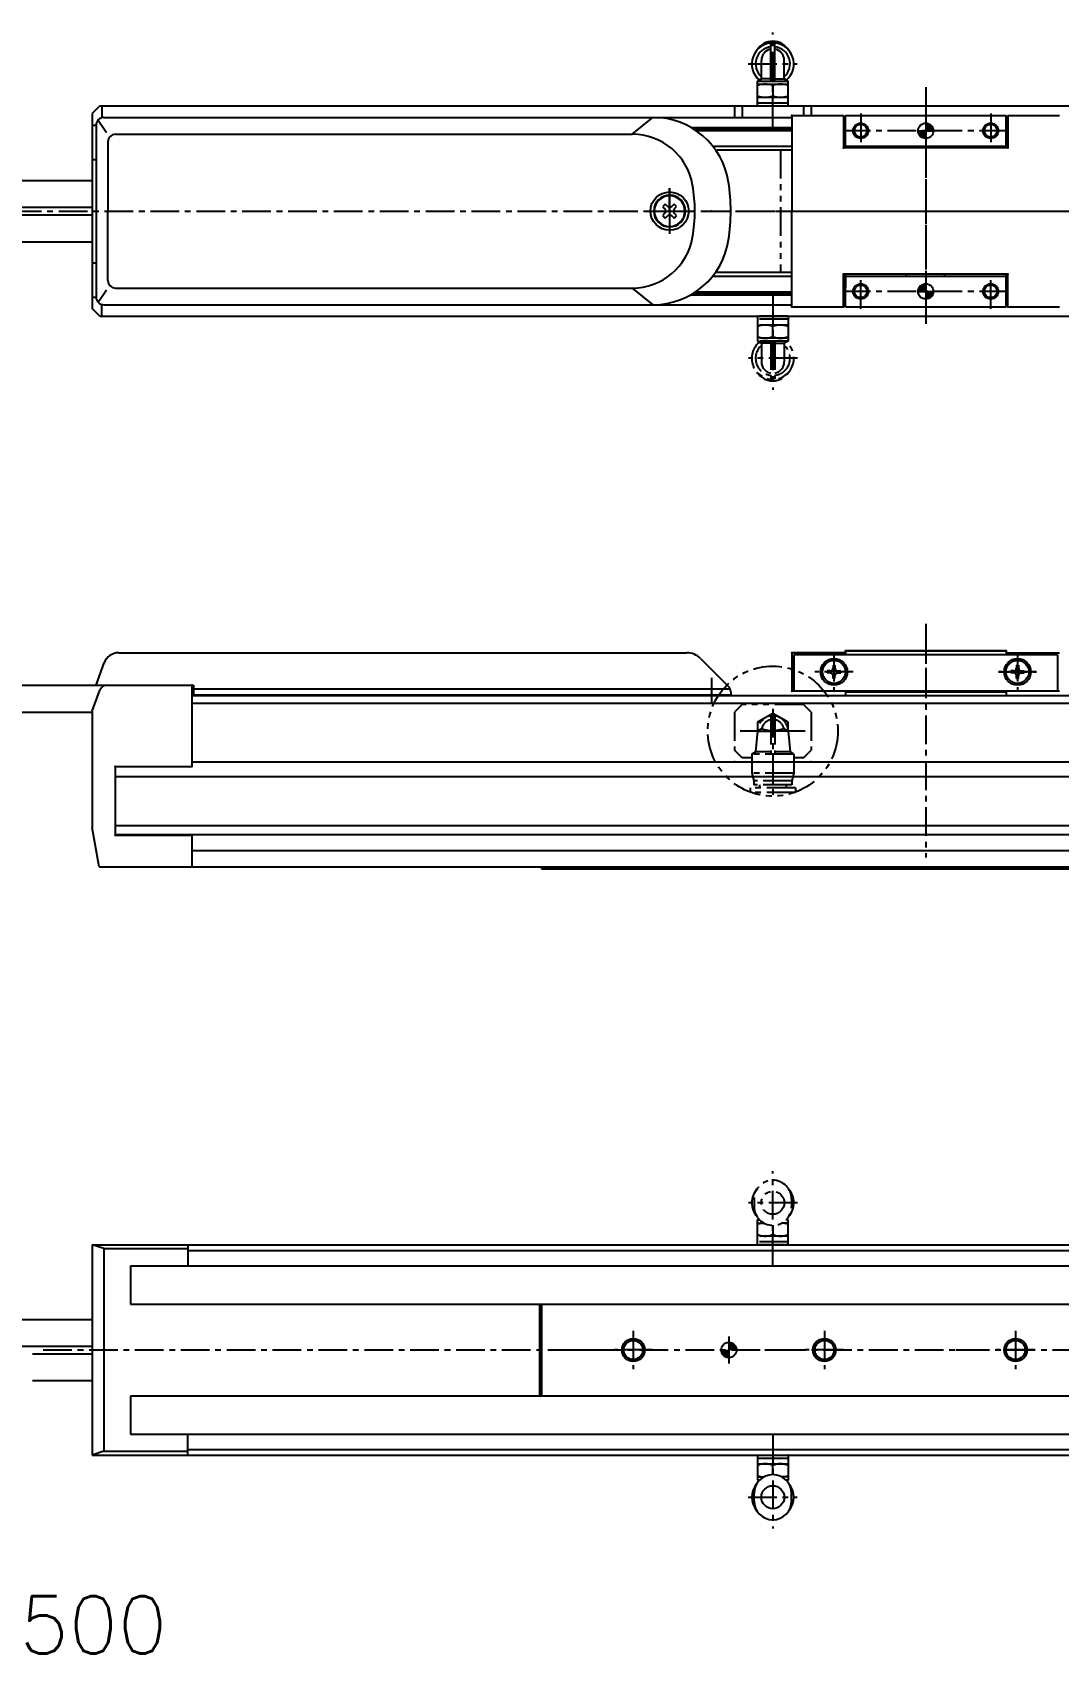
# Model space of a CAD drawing. Extents: x -737 to 214, y 95 to 519.
# Drawn here: x -576.7 to -308.3, y 94.6 to 518.5 of the extents above; entities that cross this region are included whole.
import ezdxf

# ---------------------------------------------------------------- set-up
doc = ezdxf.new("R2010")
doc.units = 0
for name, pattern in [('CENTER', [12, 7.5, -1.5, 1.5, -1.5]), ('CONTINOUS', [0]), ('PHANTOM', [15, 7.5, -1.5, 1.5, -1.5, 1.5, -1.5])]:
    doc.linetypes.add(name, pattern=pattern)
doc.layers.get('0').update_dxf_attribs({"linetype": 'CONTINUOUS'})
doc.layers.add('CENTER', color=1, linetype='CENTER')
doc.styles.get("Standard").update_dxf_attribs({"font": 'txt', "bigfont": 'EXTFONT'})

# ---------------------------------------------------------------- blocks, each defined once
blk = doc.blocks.new('*U2')
at = {"color": 7, "linetype": 'CONTINUOUS'}
for p, q in [((-345.02, 492.79), (-343.02, 492.79)), ((-345.02, 492.79), (-344.43, 491.37)), ((-343.02, 492.79), (-343.02, 491.37)), ((-343.02, 490.79), (-344.43, 491.37)), ((-343.02, 491.37), (-343.02, 490.79))]:
    blk.add_line(p, q, dxfattribs=at)
for points in [[(-345.02, 492.79), (-345.02, 492.79), (-343.02, 492.79)], [(-345.02, 492.79), (-344.43, 491.37), (-343.02, 491.37)]]:
    blk.add_solid(points, dxfattribs=at)
at = {"color": 7, "linetype": 'CONTINUOUS', "extrusion": (0, 0, -1)}
for points in [[(345.02, 492.79), (343.02, 492.79), (343.02, 491.37)], [(344.43, 491.37), (343.02, 491.37), (343.02, 490.79)]]:
    blk.add_solid(points, dxfattribs=at)
blk = doc.blocks.new('*U3')
at = {"color": 7, "linetype": 'CONTINUOUS'}
for p, q in [((-343.02, 494.79), (-343.02, 494.2)), ((-341.6, 494.2), (-343.02, 494.79)), ((-343.02, 494.2), (-343.02, 492.79)), ((-343.02, 492.79), (-341.02, 492.79)), ((-341.6, 494.2), (-341.02, 492.79))]:
    blk.add_line(p, q, dxfattribs=at)
for points in [[(-343.02, 494.79), (-343.02, 494.2), (-341.6, 494.2)], [(-343.02, 494.2), (-343.02, 492.79), (-341.02, 492.79)], [(-343.02, 492.79), (-343.02, 492.79), (-341.02, 492.79)]]:
    blk.add_solid(points, dxfattribs=at)
at = {"color": 7, "linetype": 'CONTINUOUS', "extrusion": (0, 0, -1)}
blk.add_solid([(343.02, 494.2), (341.6, 494.2), (341.02, 492.79)], dxfattribs=at)
blk = doc.blocks.new('*U4')
at = {"color": 7, "linetype": 'CONTINUOUS'}
for p, q in [((-344.43, 452.2), (-345.02, 450.79)), ((-345.02, 450.79), (-343.02, 450.79)), ((-343.02, 452.79), (-344.43, 452.2)), ((-343.02, 452.2), (-343.02, 452.79)), ((-343.02, 452.2), (-343.02, 450.79))]:
    blk.add_line(p, q, dxfattribs=at)
for points in [[(-344.43, 452.2), (-345.02, 450.79), (-343.02, 450.79)], [(-345.02, 450.79), (-345.02, 450.79), (-343.02, 450.79)], [(-343.02, 452.79), (-344.43, 452.2), (-343.02, 452.2)]]:
    blk.add_solid(points, dxfattribs=at)
at = {"color": 7, "linetype": 'CONTINUOUS', "extrusion": (0, 0, -1)}
blk.add_solid([(344.43, 452.2), (343.02, 452.2), (343.02, 450.79)], dxfattribs=at)
blk = doc.blocks.new('*U5')
at = {"color": 7, "linetype": 'CONTINUOUS'}
for p, q in [((-343.02, 450.79), (-341.02, 450.79)), ((-343.02, 450.79), (-343.02, 449.37)), ((-341.02, 450.79), (-341.6, 449.37)), ((-341.6, 449.37), (-343.02, 448.79)), ((-343.02, 448.79), (-343.02, 449.37))]:
    blk.add_line(p, q, dxfattribs=at)
for points in [[(-343.02, 450.79), (-343.02, 450.79), (-341.02, 450.79)], [(-343.02, 450.79), (-343.02, 449.37), (-341.6, 449.37)]]:
    blk.add_solid(points, dxfattribs=at)
at = {"color": 7, "linetype": 'CONTINUOUS', "extrusion": (0, 0, -1)}
for points in [[(343.02, 450.79), (341.02, 450.79), (341.6, 449.37)], [(343.02, 449.37), (341.6, 449.37), (343.02, 448.79)]]:
    blk.add_solid(points, dxfattribs=at)
blk = doc.blocks.new('*X14')
at = {"color": 0, "linetype": 'CONTINOUS'}
for p, q in [((-396.51, 173.81), (-396.36, 173.96)), ((-396.45, 173.43), (-395.91, 173.96)), ((-396.33, 173.1), (-395.47, 173.96)), ((-396.16, 172.82), (-395.02, 173.96)), ((-395.96, 172.58), (-394.57, 173.96)), ((-394.52, 175.81), (-394.37, 175.96)), ((-394.52, 175.36), (-393.99, 175.89)), ((-394.52, 174.91), (-393.66, 175.77)), ((-394.52, 174.46), (-393.38, 175.6)), ((-394.52, 174.02), (-393.13, 175.4)), ((-394.13, 173.96), (-392.92, 175.17)), ((-393.68, 173.96), (-392.75, 174.89)), ((-393.23, 173.96), (-392.62, 174.58)), ((-392.78, 173.96), (-392.53, 174.21)), ((-395.72, 172.37), (-394.52, 173.57)), ((-395.45, 172.19), (-394.52, 173.12)), ((-395.13, 172.06), (-394.52, 172.68)), ((-394.77, 171.98), (-394.52, 172.23))]:
    blk.add_line(p, q, dxfattribs=at)

msp = doc.modelspace()

# ---------------------------------------------------------------- linework, layer by layer
at = {"color": 7, "linetype": 'CONTINOUS'}
for p, q in [((-383.52, 505.79), (-383.52, 515.76)), ((-382.52, 505.79), (-382.52, 515.76)), ((-386.02, 506.36), (-386.02, 511.19)), ((-380.02, 506.36), (-380.02, 511.19)), ((-387.02, 505.79), (-386.02, 506.36)), ((-387.02, 499.29), (-387.02, 505.79)), ((-387.02, 505.79), (-379.02, 505.79)), ((-387.02, 504.99), (-379.02, 504.99)), ((-383.52, 506.36), (-386.02, 506.36)), ((-383.02, 504.63), (-383.02, 501.94)), ((-382.52, 506.36), (-380.02, 506.36)), ((-379.02, 505.79), (-380.02, 506.36)), ((-379.02, 499.29), (-379.02, 505.79)), ((-387.02, 501.59), (-379.02, 501.59)), ((-559.02, 499.29), (-561.02, 497.29)), ((-561.02, 497.29), (-561.02, 446.29)), ((-559.02, 499.29), (-488.02, 499.29)), ((-558.54, 499.29), (-558.54, 496.49)), ((-558.02, 496.29), (-414.36, 496.29)), ((-543.02, 496.29), (-378.02, 496.29)), ((-531.02, 499.29), (195.98, 499.29)), ((-419.77, 491.9), (-414.36, 496.29)), ((-393.02, 499.29), (-393.02, 496.29)), ((-391.02, 499.29), (-391.02, 496.29)), ((-387.02, 500.09), (-379.02, 500.09)), ((-387.02, 499.29), (-379.02, 499.29)), ((-378.02, 496.79), (-364.52, 496.79)), ((-378.02, 496.79), (-378.02, 471.79)), ((-375.02, 499.29), (-375.02, 496.79)), ((-373.02, 499.29), (-373.02, 496.79)), ((-364.52, 496.79), (-364.52, 488.29)), ((-364.02, 496.49), (-364.52, 496.49)), ((-364.02, 496.79), (-322.02, 496.79)), ((-364.02, 488.26), (-364.02, 496.79)), ((-322.02, 488.29), (-322.02, 496.79)), ((-322.02, 496.49), (-321.52, 496.49)), ((-321.52, 496.79), (-321.52, 494.79)), ((-321.52, 496.79), (-321.52, 488.29)), ((-321.52, 496.79), (-308.02, 496.79)), ((-561.02, 494.29), (-560.06, 494.29)), ((-560.02, 494.29), (-560.02, 449.29)), ((-559.53, 495.59), (-557.29, 492.37)), ((-554.92, 491.9), (-419.77, 491.9)), ((-404.41, 493.69), (-378.02, 493.69)), ((-403.75, 493.29), (-378.02, 493.29)), ((-403.09, 492.88), (-378.02, 492.88)), ((-364.02, 488.81), (-364.02, 491.79)), ((-556.92, 489.9), (-556.92, 471.79)), ((-398.47, 488.79), (-378.02, 488.79)), ((-397.64, 487.79), (-378.02, 487.79)), ((-321.52, 488.29), (-364.52, 488.29)), ((-364.02, 488.79), (-322.02, 488.79)), ((-348.02, 488.26), (-348.02, 488.79)), ((-338.02, 488.26), (-338.02, 488.79)), ((-321.52, 490.79), (-321.52, 488.29)), ((-561.02, 485.29), (-560.16, 485.29)), ((-584.69, 479.79), (-561.02, 479.79)), ((-598.63, 470.79), (-561.02, 470.79)), ((-584.69, 472.79), (-561.02, 472.79)), ((-556.92, 453.67), (-556.92, 471.79)), ((-411.18, 473.6), (-411.83, 472.95)), ((-411.83, 472.95), (-411.33, 472.45)), ((-411.33, 471.12), (-411.83, 470.63)), ((-411.83, 470.63), (-411.18, 469.98)), ((-410.68, 473.1), (-411.18, 473.6)), ((-408.86, 473.6), (-409.35, 473.1)), ((-408.21, 472.95), (-408.86, 473.6)), ((-408.86, 469.98), (-408.21, 470.63)), ((-408.7, 472.45), (-408.21, 472.95)), ((-408.21, 470.63), (-408.7, 471.12)), ((-378.02, 446.79), (-378.02, 471.79)), ((-411.18, 469.98), (-410.68, 470.47)), ((-409.35, 470.47), (-408.86, 469.98)), ((-597.28, 463.79), (-561.02, 463.79)), ((-561.02, 458.29), (-560.16, 458.29)), ((-398.84, 454.79), (-378.02, 454.79)), ((-397.67, 455.79), (-378.02, 455.79)), ((-321.52, 455.29), (-364.52, 455.29)), ((-364.52, 446.79), (-364.52, 455.29)), ((-364.02, 446.79), (-364.02, 455.29)), ((-364.02, 454.79), (-322.02, 454.79)), ((-364.02, 454.77), (-364.02, 451.79)), ((-348.02, 454.79), (-348.02, 455.3)), ((-338.02, 454.79), (-338.02, 455.3)), ((-322.02, 446.79), (-322.02, 455.3)), ((-321.52, 446.79), (-321.52, 455.29)), ((-559.53, 447.98), (-557.29, 451.2)), ((-554.92, 451.67), (-419.77, 451.67)), ((-419.77, 451.67), (-414.36, 447.29)), ((-404.49, 449.88), (-378.02, 449.88)), ((-403.53, 450.29), (-378.02, 450.29)), ((-402.95, 450.69), (-378.02, 450.69)), ((-561.02, 449.29), (-560.06, 449.29)), ((-559.02, 444.29), (-561.02, 446.29)), ((-558.54, 444.29), (-558.54, 447.09)), ((-558.02, 447.29), (-414.36, 447.29)), ((-543.02, 447.29), (-378.02, 447.29)), ((-378.02, 446.79), (-364.52, 446.79)), ((-364.02, 446.79), (-322.02, 446.79)), ((-321.52, 446.79), (-308.02, 446.79)), ((-559.02, 444.29), (-488.02, 444.29)), ((-531.02, 444.29), (195.98, 444.29)), ((-554.12, 356.29), (-405.49, 356.29)), ((-378.02, 356.29), (-378.02, 346.29)), ((-364.02, 356.29), (-378.02, 356.29)), ((-364.02, 356.79), (-322.02, 356.79)), ((-322.02, 356.79), (-364.02, 356.79)), ((-364.02, 356.79), (-364.02, 355.79)), ((-322.02, 356.79), (-322.02, 355.79)), ((-322.02, 356.29), (-308.02, 356.29)), ((-560.02, 347.79), (-557.88, 353.66)), ((-401.95, 354.82), (-394.6, 347.47)), ((-308.52, 355.79), (-377.52, 355.79)), ((-377.52, 355.79), (-377.52, 346.29)), ((-367.27, 353.04), (-366.77, 353.04)), ((-367.27, 353.04), (-367.27, 352.28)), ((-366.77, 353.04), (-366.77, 352.28)), ((-319.27, 353.04), (-318.77, 353.04)), ((-319.27, 353.04), (-319.27, 352.28)), ((-318.77, 353.04), (-318.77, 352.28)), ((-308.52, 355.79), (-308.52, 346.29)), ((-594.44, 347.79), (-549.4, 347.79)), ((-560.02, 347.79), (-534.52, 347.79)), ((-557.14, 347.79), (-535.02, 347.79)), ((-535.02, 347.79), (-535.02, 326.59)), ((-534.52, 347.79), (-534.52, 345.29)), ((-368.02, 351.54), (-368.77, 351.54)), ((-368.77, 351.54), (-368.77, 351.04)), ((-368.02, 351.04), (-368.77, 351.04)), ((-367.27, 349.54), (-367.27, 350.29)), ((-367.27, 349.54), (-366.77, 349.54)), ((-366.77, 349.54), (-366.77, 350.29)), ((-366.02, 351.54), (-365.27, 351.54)), ((-366.02, 351.04), (-365.27, 351.04)), ((-365.27, 351.54), (-365.27, 351.04)), ((-320.02, 351.54), (-320.77, 351.54)), ((-320.77, 351.54), (-320.77, 351.04)), ((-320.02, 351.04), (-320.77, 351.04)), ((-319.27, 349.54), (-319.27, 350.29)), ((-319.27, 349.54), (-318.77, 349.54)), ((-318.77, 349.54), (-318.77, 350.29)), ((-318.02, 351.54), (-317.27, 351.54)), ((-318.02, 351.04), (-317.27, 351.04)), ((-317.27, 351.54), (-317.27, 351.04)), ((-561.02, 340.99), (-559.02, 346.47)), ((-534.9, 345.09), (195.98, 345.09)), ((-534.52, 346.89), (-394.2, 346.89)), ((-534.52, 345.29), (-394.02, 345.29)), ((-394.02, 346.06), (-394.02, 345.29)), ((-308.02, 346.29), (-378.02, 346.29)), ((-364.02, 346.2), (-364.02, 345.09)), ((-364.02, 346.09), (-322.02, 346.09)), ((-322.02, 346.2), (-322.02, 345.09)), ((-593.98, 340.79), (-561.34, 340.79)), ((-561.02, 340.99), (-561.02, 310.63)), ((-534.9, 343.09), (184.98, 343.09)), ((-555.02, 326.59), (-535.02, 326.59)), ((-555.02, 326.59), (-555.02, 308.59)), ((-534.9, 327.79), (184.98, 327.79)), ((-554.82, 323.96), (205.48, 323.96)), ((-559.19, 300.29), (-561.02, 310.63)), ((-554.82, 311.12), (205.48, 311.12)), ((-555.02, 308.59), (-535.02, 308.59)), ((-554.82, 308.79), (205.48, 308.79)), ((-535.02, 308.59), (-535.02, 300.29)), ((-534.9, 304.62), (184.98, 304.62)), ((-559.19, 300.29), (-535.02, 300.29)), ((-534.9, 300.29), (184.98, 300.29)), ((-443.52, 300.29), (-443.52, 299.79)), ((-443.52, 299.79), (-257.93, 299.79)), ((-561.02, 201.46), (-561.02, 146.46)), ((-561.02, 201.46), (208.98, 201.46)), ((-558.02, 200.46), (-561.02, 201.46)), ((-558.02, 200.46), (-558.02, 147.46)), ((-558.02, 200.46), (-536.02, 200.46)), ((-536.02, 201.46), (-536.02, 195.96)), ((-536.02, 199.96), (184.98, 199.96)), ((-551.02, 195.96), (-551.02, 185.96)), ((-551.02, 195.96), (204.48, 195.96)), ((-551.02, 185.96), (204.48, 185.96)), ((-444.02, 185.96), (-444.02, 161.96)), ((-443.52, 185.96), (-443.52, 161.96)), ((-597.28, 181.96), (-561.02, 181.96)), ((-598.63, 174.96), (-561.02, 174.96)), ((-576.69, 172.96), (-561.02, 172.96)), ((-576.69, 165.96), (-561.02, 165.96)), ((-551.02, 161.96), (204.48, 161.96)), ((-551.02, 161.96), (-551.02, 151.96)), ((-551.02, 151.96), (204.48, 151.96)), ((-536.02, 146.46), (-536.02, 151.96)), ((-558.02, 147.46), (-561.02, 146.46)), ((-561.02, 146.46), (208.98, 146.46)), ((-558.02, 147.46), (-536.02, 147.46)), ((-536.02, 147.96), (184.98, 147.96)), ((-387.02, 146.46), (-387.02, 139.96)), ((-387.02, 146.46), (-379.02, 146.46)), ((-387.02, 145.66), (-379.02, 145.66)), ((-387.02, 144.16), (-379.02, 144.16)), ((-379.02, 146.46), (-379.02, 139.96)), ((-387.02, 140.76), (-385.37, 140.76)), ((-387.02, 139.96), (-386.65, 139.75)), ((-387.02, 139.96), (-386.45, 139.96)), ((-383.02, 141.36), (-383.02, 143.8)), ((-379.02, 140.76), (-380.67, 140.76)), ((-379.02, 139.96), (-379.59, 139.96)), ((-379.02, 139.96), (-379.39, 139.75)), ((-387.92, 134.46), (-387.92, 136.46)), ((-378.12, 134.46), (-378.12, 136.46))]:
    msp.add_line(p, q, dxfattribs=at)
at = {"color": 3, "linetype": 'PHANTOM'}
for p, q in [((-381.02, 487.79), (-381.02, 455.79)), ((-387.02, 444.29), (-387.02, 437.79)), ((-379.02, 444.29), (-387.02, 444.29)), ((-379.02, 443.49), (-387.02, 443.49)), ((-379.02, 441.99), (-387.02, 441.99)), ((-383.02, 438.94), (-383.02, 441.63)), ((-379.02, 444.29), (-379.02, 437.79)), ((-379.02, 438.59), (-387.02, 438.59)), ((-379.02, 437.79), (-387.02, 437.79)), ((-387.02, 437.79), (-386.02, 437.21)), ((-386.02, 437.21), (-386.02, 432.38)), ((-383.52, 437.21), (-386.02, 437.21)), ((-383.52, 437.79), (-383.52, 427.81)), ((-382.52, 437.79), (-382.52, 427.81)), ((-382.52, 437.21), (-380.02, 437.21)), ((-379.02, 437.79), (-380.02, 437.21)), ((-380.02, 437.21), (-380.02, 432.38)), ((-391.02, 342.79), (-393.02, 340.79)), ((-393.02, 340.79), (-393.02, 330.79)), ((-375.02, 342.79), (-391.02, 342.79)), ((-383.02, 340.41), (-387.02, 338.1)), ((-383.52, 339.76), (-383.52, 329.79)), ((-379.02, 338.1), (-383.02, 340.41)), ((-382.52, 339.76), (-382.52, 329.79)), ((-373.02, 340.79), (-375.02, 342.79)), ((-373.02, 340.79), (-373.02, 330.79)), ((-387.02, 335.79), (-387.52, 330.36)), ((-387.02, 338.1), (-387.02, 335.79)), ((-385.96, 336.4), (-387.02, 335.79)), ((-387.02, 335.79), (-383.52, 335.79)), ((-385.96, 336.4), (-383.52, 335.89)), ((-380.08, 336.4), (-382.52, 335.89)), ((-380.08, 336.4), (-379.02, 335.79)), ((-379.02, 335.79), (-379.02, 338.1)), ((-379.02, 335.79), (-378.52, 330.36)), ((-391.02, 328.79), (-393.02, 330.79)), ((-375.02, 328.79), (-373.02, 330.79)), ((-388.52, 328.79), (-391.02, 328.79)), ((-388.52, 329.79), (-387.52, 330.36)), ((-388.52, 329.79), (-388.52, 324.79)), ((-377.52, 329.79), (-388.52, 329.79)), ((-383.52, 330.36), (-387.52, 330.36)), ((-378.52, 330.36), (-382.52, 330.36)), ((-377.52, 329.79), (-378.52, 330.36)), ((-377.52, 329.79), (-377.52, 324.79)), ((-375.02, 328.79), (-377.52, 328.79)), ((-388.52, 324.79), (-388.02, 322.79)), ((-377.52, 324.79), (-388.52, 324.79)), ((-378.02, 322.79), (-388.02, 322.79)), ((-388.02, 322.79), (-388.02, 321.79)), ((-377.52, 324.79), (-378.02, 322.79)), ((-378.02, 322.79), (-378.02, 321.79)), ((-388.92, 320.99), (-388.92, 319.79)), ((-377.12, 320.99), (-388.92, 320.99)), ((-377.12, 319.79), (-388.92, 319.79)), ((-378.02, 321.79), (-388.02, 321.79)), ((-386.52, 321.79), (-386.52, 320.99)), ((-379.52, 321.79), (-379.52, 320.99)), ((-377.12, 320.99), (-377.12, 319.79)), ((-387.92, 213.46), (-387.92, 211.46)), ((-378.12, 213.46), (-378.12, 211.46)), ((-387.02, 207.96), (-386.65, 208.17)), ((-387.02, 207.96), (-386.45, 207.96)), ((-387.02, 201.46), (-387.02, 207.96)), ((-379.02, 207.96), (-379.59, 207.96)), ((-379.02, 207.96), (-379.39, 208.17)), ((-379.02, 201.46), (-379.02, 207.96)), ((-387.02, 207.16), (-385.37, 207.16)), ((-379.02, 203.76), (-387.02, 203.76)), ((-383.02, 206.56), (-383.02, 204.12)), ((-379.02, 207.16), (-380.67, 207.16)), ((-379.02, 202.26), (-387.02, 202.26)), ((-379.02, 201.46), (-387.02, 201.46))]:
    msp.add_line(p, q, dxfattribs=at)
at = {"color": 7, "linetype": 'CENTER'}
msp.add_line((-394.52, 177.45), (-394.52, 170.46), dxfattribs=at)
at = {"color": 7, "linetype": 'CONTINOUS'}
for centre, radius in [((-360.02, 492.79), 2), ((-360.02, 492.79), 1.65), ((-343.02, 492.79), 2), ((-326.02, 492.79), 2), ((-326.02, 492.79), 1.65), ((-410.02, 471.79), 5), ((-360.02, 450.79), 2), ((-360.02, 450.79), 1.65), ((-343.02, 450.79), 2), ((-326.02, 450.79), 2), ((-326.02, 450.79), 1.65), ((-367.02, 351.29), 3.5), ((-367.02, 351.29), 3), ((-319.02, 351.29), 3.5), ((-319.02, 351.29), 3), ((-419.52, 173.96), 3), ((-419.52, 173.96), 2.5), ((-369.52, 173.96), 3), ((-369.52, 173.96), 2.5), ((-319.52, 173.96), 3), ((-319.52, 173.96), 2.5), ((-383.02, 135.46), 3)]:
    msp.add_circle(centre, radius, dxfattribs=at)
at = {"color": 3, "linetype": 'PHANTOM'}
for centre, radius in [((-383.02, 335.79), 17), ((-383.02, 212.46), 3)]:
    msp.add_circle(centre, radius, dxfattribs=at)
at = {"color": 7, "linetype": 'CONTINUOUS'}
msp.add_circle((-394.52, 173.96), 2, dxfattribs=at)
at = {"color": 7, "linetype": 'CONTINOUS'}
for centre, radius, start, end in [((-383.02, 510.29), 5.5, 309.8225, 230.1775), ((-383.02, 510.29), 4.5, 96.3794, 228.1897), ((-383.02, 511.29), 4.9, 32.3231, 147.6768), ((-383.02, 511.19), 3, 99.5941, 180), ((-383.02, 510.29), 4.5, 311.8103, 83.6206), ((-383.02, 511.19), 3, 0, 80.4059), ((-385.02, 499.21), 5.78, 69.7438, 110.2561), ((-381.02, 499.21), 5.78, 69.7439, 110.2561), ((-385.02, 507.36), 5.78, 249.7439, 290.2561), ((-381.02, 507.36), 5.78, 249.7439, 290.2561), ((-558.02, 494.29), 2, 90, 180), ((-414.36, 476.29), 20, 8.6269, 90), ((-554.92, 489.9), 2, 90, 180), ((-419.77, 475.9), 16, 9.6335, 90), ((-444.02, 471.79), 50, 0, 8.6269), ((-410.02, 471.79), 4.15, 0, 359.9997), ((-410.02, 471.79), 4, 0, 359.9997), ((-444.02, 471.79), 40.6, 0, 9.6335), ((-412, 471.79), 0.94, 315, 45), ((-410.02, 473.77), 0.94, 225.0001, 315), ((-410.02, 469.81), 0.94, 45, 135.0001), ((-408.04, 471.79), 0.94, 135.0001, 225.0001), ((-444.02, 471.79), 40.6, 350.3665, 0), ((-444.02, 471.79), 50, 351.3731, 0), ((-419.77, 467.67), 16, 270, 350.3665), ((-414.36, 467.29), 20, 270, 351.3731), ((-554.92, 453.67), 2, 180, 270), ((-558.02, 449.29), 2, 180, 270), ((-554.12, 352.29), 4, 90, 160), ((-405.49, 351.29), 5, 45, 90), ((-368.02, 352.28), 0.748, 270, 0), ((-366.02, 352.28), 0.748, 180, 270), ((-320.02, 352.28), 0.748, 270, 0), ((-318.02, 352.28), 0.748, 180, 270), ((-557.14, 345.79), 2, 90, 160), ((-368.02, 350.29), 0.748, 0, 90.0001), ((-366.02, 350.29), 0.748, 90, 180), ((-320.02, 350.29), 0.748, 0, 90.0001), ((-318.02, 350.29), 0.748, 90, 180), ((-396.02, 346.06), 2, 0, 45), ((-385.02, 138.39), 5.78, 69.7439, 110.2561), ((-381.02, 138.39), 5.78, 69.7439, 110.2561), ((-383.02, 136.46), 4.9, 0, 180), ((-385.02, 146.54), 5.78, 249.7439, 266.706), ((-381.02, 146.54), 5.78, 273.2941, 290.2561), ((-383.02, 135.46), 5.5, 138.8389, 221.1611), ((-383.02, 135.46), 5.5, 318.839, 41.1612), ((-383.02, 134.46), 4.9, 180, 0)]:
    msp.add_arc(centre, radius, start, end, dxfattribs=at)
at = {"color": 3, "linetype": 'PHANTOM'}
for centre, radius, start, end in [((-385.02, 436.21), 5.78, 69.7439, 110.2561), ((-381.02, 436.21), 5.78, 69.7439, 110.2561), ((-383.02, 433.29), 5.5, 129.8225, 50.1775), ((-385.02, 444.36), 5.78, 249.7439, 290.2561), ((-381.02, 444.36), 5.78, 249.7438, 290.2561), ((-383.02, 433.29), 4.5, 131.8103, 263.6206), ((-383.02, 433.29), 4.5, 276.3794, 48.1897), ((-383.02, 432.29), 4.9, 212.3231, 327.6768), ((-383.02, 432.38), 3, 180, 260.4059), ((-383.02, 432.38), 3, 279.5941, 0), ((-383.02, 335.79), 4, 0.0002, 180.0001), ((-383.02, 335.79), 3, 99.594, 168.1896), ((-383.02, 335.79), 3, 11.8104, 80.406), ((-383.02, 213.46), 4.9, 0, 180), ((-383.02, 212.46), 5.5, 138.839, 221.1612), ((-383.02, 212.46), 5.5, 318.8389, 41.1611), ((-383.02, 211.46), 4.9, 180.0001, 0), ((-385.02, 201.39), 5.78, 93.2941, 110.2561), ((-385.02, 209.54), 5.78, 249.7439, 290.2561), ((-381.02, 209.54), 5.78, 249.7439, 290.2561), ((-381.02, 201.39), 5.78, 69.7439, 86.706)]:
    msp.add_arc(centre, radius, start, end, dxfattribs=at)
at = {"color": 7, "linetype": 'CONTINOUS'}
for p in [(-383.02, 499.29), (-383.02, 499.29), (-383.02, 499.29), (-379.02, 499.29), (-378.02, 496.79), (-364.52, 488.29), (-321.52, 488.29), (-560.02, 471.79), (-410.02, 471.79), (-410.02, 471.79), (-399.02, 471.79), (-378.02, 471.79), (-343.02, 471.79), (-364.52, 455.29), (-321.52, 455.29), (-378.02, 446.79), (-364.52, 446.79), (-321.52, 446.79), (-387.02, 444.29), (-383.02, 444.29), (-383.02, 444.29), (-383.02, 444.29), (-383.02, 444.29), (-378.02, 356.29), (-364.02, 356.79), (-343.02, 356.79), (-322.02, 356.79), (-343.02, 355.79), (-535.02, 347.79), (-535.02, 347.79), (-367.02, 351.29), (-367.02, 351.29), (-319.02, 351.29), (-319.02, 351.29), (-399.02, 345.79), (-378.02, 346.29), (-383.02, 335.79), (-383.02, 335.79), (-383.02, 335.79), (-383.02, 335.79), (-555.02, 326.59), (-535.02, 326.59), (-535.02, 326.59), (-393.02, 327.79), (-373.02, 327.79), (-383.02, 319.79), (-555.02, 308.59), (-387.02, 201.46), (-383.02, 201.46), (-383.02, 201.46), (-383.02, 201.46), (-383.02, 146.46), (-383.02, 146.46), (-383.02, 146.46), (-383.02, 146.46), (-379.02, 146.46)]:
    msp.add_point(p, dxfattribs=at)
at = {"layer": 'CENTER', "color": 1, "linetype": 'CENTER'}
for p, q in [((-383.02, 493.93), (-383.02, 518.51)), ((-389.47, 510.29), (-376.69, 510.29)), ((-343.02, 504.17), (-343.02, 444.45)), ((-343.02, 504.17), (-343.02, 442.32)), ((-360.02, 497.33), (-360.02, 488.25)), ((-343.02, 499.99), (-343.02, 444.45)), ((-326.02, 497.33), (-326.02, 488.25)), ((-321.48, 492.79), (-364.56, 492.79)), ((-410.02, 477.79), (-410.02, 465.79)), ((-410.02, 471.79), (-410.02, 477.75)), ((-605.81, 471.79), (202.75, 471.79)), ((-416.02, 471.79), (-404.02, 471.79)), ((-415.73, 471.79), (-404.39, 471.79)), ((-410.02, 471.79), (-410.02, 465.83)), ((-391.17, 471.79), (-300.85, 471.79)), ((-379.57, 471.79), (-300.85, 471.79)), ((-377.92, 471.79), (-309.54, 471.79)), ((-360.02, 446.25), (-360.02, 455.33)), ((-326.02, 446.25), (-326.02, 455.33)), ((-383.02, 449.65), (-383.02, 425.06)), ((-321.48, 450.79), (-364.56, 450.79)), ((-376.56, 433.29), (-389.35, 433.29)), ((-343.02, 363.89), (-343.02, 302.75)), ((-343.02, 361.37), (-343.02, 345.45)), ((-343.02, 361.07), (-343.02, 345.15)), ((-343.02, 361.02), (-343.02, 345.11)), ((-367.02, 356.29), (-367.02, 346.29)), ((-367.02, 356.29), (-367.02, 346.29)), ((-319.02, 356.29), (-319.02, 346.29)), ((-319.02, 356.29), (-319.02, 346.29)), ((-399.02, 349.77), (-399.02, 342.87)), ((-362.02, 351.29), (-372.02, 351.29)), ((-362.02, 351.29), (-372.02, 351.29)), ((-314.02, 351.29), (-324.02, 351.29)), ((-324.02, 351.29), (-314.02, 351.29)), ((-383.02, 341.61), (-383.02, 317.8)), ((-374.52, 335.79), (-391.52, 335.79)), ((-377.35, 335.79), (-388.11, 335.79)), ((-383.02, 196.1), (-383.02, 220.69)), ((-376.56, 212.46), (-389.35, 212.46)), ((-419.52, 178.96), (-419.52, 168.96)), ((-369.52, 178.96), (-369.52, 168.96)), ((-319.52, 178.96), (-319.52, 168.96)), ((-573.86, 173.96), (196.29, 173.96)), ((-435.08, 173.96), (-426.2, 173.96)), ((-414.52, 173.96), (-424.52, 173.96)), ((-385.08, 173.96), (-376.2, 173.96)), ((-385.08, 173.96), (-376.2, 173.96)), ((-364.52, 173.96), (-374.52, 173.96)), ((-335.08, 173.96), (-326.2, 173.96)), ((-335.08, 173.96), (-326.2, 173.96)), ((-314.52, 173.96), (-324.52, 173.96)), ((-383.02, 151.82), (-383.02, 127.24)), ((-389.47, 135.46), (-376.69, 135.46))]:
    msp.add_line(p, q, dxfattribs=at)

# ---------------------------------------------------------------- block references
at = {"color": 7, "linetype": 'CONTINUOUS'}
for name in ['*U2', '*U3', '*U4', '*U5', '*X14']:
    msp.add_blockref(name, (0, 0), dxfattribs=at)

# ---------------------------------------------------------------- texts
at = {"color": 7, "linetype": 'CONTINOUS'}
msp.add_text('RS2CB-500', height=15, dxfattribs=at).set_placement((-662.97, 94.57))

doc.saveas('drawing.dxf')
